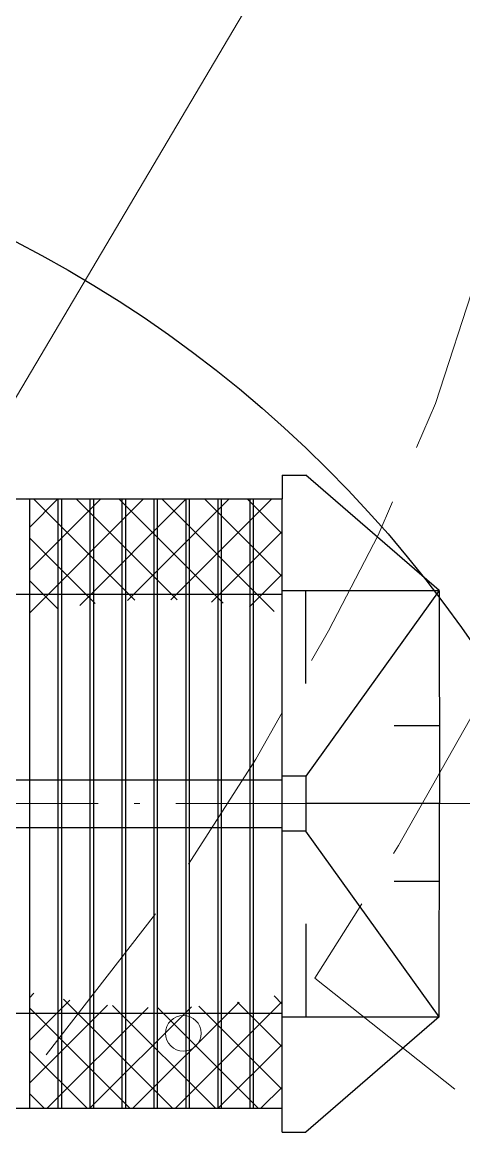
# Model space of a CAD drawing. Header units: millimetres. Extents: x -2078669 to -1085629, y -5987148 to 310365.
# Drawn here: x -1651666 to -1642407, y -5028176 to -5004544 of the extents above; entities that cross this region are included whole.
import ezdxf

# ---------------------------------------------------------------- set-up
doc = ezdxf.new("R2010")
doc.units = ezdxf.units.MM
doc.header["$LTSCALE"] = 500
doc.linetypes.add('SXF_一点短鎖線', pattern=[9.25, 6, -1.5, 0.25, -1.5])
for name, color, linetype, lineweight in [('D-BGD', 7, 'Continuous', 13), ('D-BMK', 2, 'SXF_一点短鎖線', 13), ('D-BYP-STR2', 6, 'Continuous', 25), ('D-BYP-STR8', 5, 'Continuous', 25), ('D-BYP-STRA', 1, 'Continuous', 25), ('D-BYP-STRC', 1, 'Continuous', 13)]:
    doc.layers.add(name, color=color, linetype=linetype, lineweight=lineweight)
doc.styles.add('MS ゴシック', font='MS Gothic.ttf')
doc.dimstyles.new('DIM-500-F', dxfattribs={"dimscale": 500, "dimtxt": 3.5, "dimasz": 2.5, "dimexe": 0, "dimexo": 2, "dimgap": 0.8, "dimtad": 1, "dimdec": 0, "dimzin": 0, "dimdsep": 46, "dimtxsty": 'MS ゴシック', "dimblk": 'OPEN', "dimcen": 0.1, "dimclrd": 256, "dimclre": 256, "dimclrt": 256, "dimaunit": 1, "dimadec": 4, "dimazin": 0, "dimtfac": 1, "dimtdec": 0, "dimtmove": 2, "dimatfit": 3, "dimldrblk": 'OPEN', "dimfxl": 1, "dimtolj": 1, "dimtzin": 0, "dimlwd": -1, "dimlwe": -1, "dimarcsym": 2})
pattern_1 = [(225.0000000334024, (-2405970.126795817, -4259122.312092657), (449.0128063152238, -449.0128057916917), []), (315.0000000334023, (-2405970.126795817, -4259122.312092657), (449.0128057916917, 449.0128063152237), [])]

# ---------------------------------------------------------------- blocks, each defined once
blk = doc.blocks.new('河川平面')
at = {"layer": 'D-BGD', "linetype": 'Continuous'}
for p, q in [((1666424.192709773, -2785555.508741493, 363404.980358196), (1665440.451654636, -2787120.434032712, 363359.9803606282)), ((1662089.625593708, -2785764.130122514, 363401.9803583581), (1659796.965824591, -2788731.286280053, 363429.9803568447)), ((1665440.451654636, -2787120.434032712, 363359.9803606282), (1668378.116546125, -2789450.353229944, 363316.9803629523))]:
    blk.add_line(p, q, dxfattribs=at)
at = {"layer": 'D-BGD', "linetype": 'Continuous', "extrusion": (0.6370307824557949, -0.2168421367003632, 0.7397102608149889), "elevation": 1933012.614516554}
blk.add_lwpolyline([(-2086798.679253308, -1584961.906063778), (-2089537.890516661, -1585018.375907595), (-2090541.352843128, -1584903.950171447)], dxfattribs=at)
at = {"layer": 'D-BGD', "linetype": 'Continuous', "extrusion": (-0.1784850473394423, 0.08711836549752383, 0.9800783021112532), "elevation": -183936.2187287384}
blk.add_lwpolyline([(1767338.812374038, 2737774.857744104), (1767624.039467026, 2737768.301087771), (1770887.919003403, 2737563.389621476), (1771080.935239758, 2737541.728099258)], dxfattribs=at)
at = {"layer": 'D-BGD', "linetype": 'Continuous', "extrusion": (0.0279215077844872, -0.03107704429021941, 0.9991269222282146), "elevation": 496062.066542127}
blk.add_lwpolyline([(-620640.2628791647, -3163729.439650659), (-621710.7786899686, -3164088.481098125), (-624237.5019593418, -3164782.627896589)], dxfattribs=at)
at = {"layer": 'D-BGD', "linetype": 'Continuous'}
blk.add_polyline3d([(1667071.217320551, -2777111.729409912, 363441.9803561962), (1666765.297577948, -2777812.49259949, 363499.9803530613), (1665725.724979275, -2779821.693500064, 363479.9803541423), (1665370.749762831, -2780449.275000365, 363470.9803546287)], dxfattribs=at)
blk.add_circle((1662676.483028843, -2788276.840736803, 363379.9803595472), 374.999979731494, dxfattribs=at)
blk = doc.blocks.new('_Open')
at = {"color": 0, "linetype": 'ByBlock', "lineweight": -2}
for p, q in [((-1, 0.1666666666666667), (0, 0)), ((-1, -0.1666666666666667), (0, 0)), ((0, 0), (-1, 0))]:
    blk.add_line(p, q, dxfattribs=at)

msp = doc.modelspace()

# ---------------------------------------------------------------- hatches: boundary and pattern name
at = {"layer": 'D-BYP-STRA', "ltscale": 0.01}
h = msp.add_hatch(dxfattribs=at)
h.set_pattern_fill('ANSI37', color=256, scale=200, angle=180.0000000334024)
h.set_pattern_definition(pattern_1)
edge = h.paths.add_edge_path()
edge.add_line((-1651514.482176085, -5014552.748006507), (-1651514.482174661, -5016991.007020198))
edge.add_arc((-1648776.325370959, -5028445.983133376), 11777.68994441054, 77.43678667344471, 103.44352118414031, ccw=False)
edge.add_line((-1646214.482174451, -5016950.290903032), (-1646214.482174163, -5014552.748003903))
edge.add_line((-1646214.482174093, -5014552.748002923), (-1651514.48217581, -5014552.748006268))
h = msp.add_hatch(dxfattribs=at)
h.set_pattern_fill('ANSI37', color=256, scale=200, angle=180.0000000334024)
h.set_pattern_definition(pattern_1)
edge = h.paths.add_edge_path()
edge.add_line((-1651514.481425052, -5027352.748258173), (-1651514.481709693, -5024914.489244482))
edge.add_arc((-1648776.326249981, -5013459.512811572), 11777.68994441054, -103.4435144619858, -77.43677995129018)
edge.add_line((-1646214.481705153, -5024955.204740978), (-1646214.481423576, -5027352.747640107))
edge.add_line((-1646214.481423145, -5027352.747640289), (-1651514.481424863, -5027352.74825876))

# ---------------------------------------------------------------- linework, layer by layer
at = {"layer": 'D-BMK', "linetype": 'SXF_一点短鎖線'}
msp.add_line((-1622324.633112539, -5020952.74792979), (-1736237.158088689, -5020952.74792979), dxfattribs=at)
at = {"layer": 'D-BYP-STR2'}
for p, q in [((-1646214.482174193, -5014052.74792021, 0.01011962425986318), (-1645714.482170363, -5014052.747920262, 0.01037517032818869)), ((-1646214.482174193, -5014052.74792021, 0.01011962425986318), (-1646214.482174193, -5014552.748003876)), ((-1642914.544889447, -5016477.053999108, 0.001468315836973488), (-1645714.482170363, -5014052.747920263, 0.0003849192871712148)), ((-1646214.482174193, -5016477.054003158, 0.00254893115409032), (-1642914.544891545, -5016477.054004715, 0.001468315778765827)), ((-1645714.482164886, -5018427.054009626, 0.002009100222494453), (-1645714.482163733, -5016477.053998502, 0.003633281157817692)), ((-1642914.544887796, -5016477.053999113, 0.001468315836973488), (-1645714.482167536, -5020377.05402299, 0.0003849192871712148)), ((-1642914.544891545, -5016477.053999108, 0.001468315836973488), (-1642914.195551794, -5020952.747931898, -0.006710355926770717)), ((-1642914.37022167, -5019314.900965503, -0.002621020074002445), (-1643863.466287021, -5019315.049124417, -0.003386839816812426)), ((-1645714.482166667, -5020377.05402451, 0.001215135212987661), (-1646214.482174193, -5020377.054024459, 0.001205654442256615)), ((-1645714.482168556, -5020377.05402451, 0.001215135212987661), (-1645714.482165995, -5021528.441830537, 0.00136628228938207)), ((-1642914.195551794, -5020952.747931897, -0.006710355926770717), (-1645714.482167275, -5020952.74793767, 0.001290708780288696)), ((-1642914.544891545, -5025428.441864686, 0.001468315836973488), (-1642914.195551794, -5020952.747931897, -0.006710355926770717)), ((-1645714.482165995, -5021528.441830537, 0.00136628228938207), (-1646214.482174193, -5021528.441830486, 0.001332630015815815)), ((-1642914.544887796, -5025428.441864686, 0.001468315836973488), (-1645714.482167536, -5021528.441840747, 0.0003849192871712148)), ((-1642914.370221637, -5022590.594898305, -0.002621020074002445), (-1643863.466286988, -5022590.44673941, -0.003386839816812426)), ((-1645714.482164886, -5023478.441854112, 0.002009100222494453), (-1645714.482163733, -5025428.441865236, 0.003633281157817692)), ((-1646214.482174193, -5025428.441865148, 0.003500846321284571), (-1642914.544890072, -5025428.441865267, 0.002602948807179928)), ((-1642914.544889447, -5025428.441864687, 0.001468315836973488), (-1645714.482170363, -5027852.74794347, 0.0003849192871712148)), ((-1646214.482174193, -5027852.747944002, 0.01011962425987105), (-1646214.482166629, -5027352.748003498, 0.01963937166146934)), ((-1646214.482174193, -5027852.747944002, 0.01011962425987105), (-1645714.482170363, -5027852.747944053, 0.01037517032818869))]:
    msp.add_line(p, q, dxfattribs=at)
at = {"layer": 'D-BYP-STR8'}
msp.add_circle((-1663651.109744101, -5032303.358101401), 26000, dxfattribs=at)
at = {"layer": 'D-BYP-STRA', "lineweight": 30}
for p, q in [((-1666514.482243399, -5014552.748015557, 0.009746586380060762), (-1646214.482174114, -5014552.748003876, 0.01963937166146934)), ((-1651514.482175751, -5027352.748005979), (-1651514.482174179, -5014552.748006547)), ((-1650914.482175664, -5027352.748007046), (-1650914.482174568, -5014552.748007604)), ((-1650843.053604353, -5027352.748006808), (-1650843.053602762, -5014552.748006422)), ((-1650243.053604247, -5027352.748006921), (-1650243.053603151, -5014552.748007479)), ((-1650171.625032957, -5027352.748007636), (-1650171.625031345, -5014552.748006296)), ((-1649571.62503283, -5027352.748006796), (-1649571.625031734, -5014552.748007353)), ((-1649500.196462017, -5027352.748007501), (-1649500.196459928, -5014552.748006171)), ((-1648900.196461413, -5027352.748006671), (-1648900.19645984, -5014552.748007238)), ((-1648828.767890123, -5027352.748007385), (-1648828.76788855, -5014552.748007953)), ((-1648228.767890016, -5027352.748007499), (-1648228.767888423, -5014552.748007112)), ((-1648157.339318706, -5027352.74800726), (-1648157.339317133, -5014552.748007827)), ((-1647557.339318599, -5027352.748007373), (-1647557.339317006, -5014552.748006987)), ((-1647485.910747289, -5027352.748007135), (-1647485.910745716, -5014552.748007702)), ((-1646885.910747182, -5027352.748007248), (-1646885.910745589, -5014552.748006863)), ((-1646814.482175872, -5027352.748007009), (-1646814.482174299, -5014552.748007577)), ((-1646214.482176242, -5027352.748007113), (-1646214.482174193, -5014552.748007691)), ((-1666514.482242229, -5016552.748015457, 0.009746586438268423), (-1646214.482174631, -5016552.748003276, 0.01963937177788466)), ((-1666514.482239949, -5020452.748015261, 0.009746586438268423), (-1646214.482172013, -5020452.748003085, 0.01963937177788466)), ((-1666514.482239364, -5021452.748015886, 0.009746586438268423), (-1646214.482175402, -5021452.748004151, 0.01963937177788466)), ((-1666514.482237083, -5025352.748015662, 0.009746586438268423), (-1646214.482175644, -5025352.7480039, 0.01963937177788466)), ((-1666514.482235914, -5027352.748015179, 0.009746586380060762), (-1646214.482166629, -5027352.748003498, 0.01963937166146934))]:
    msp.add_line(p, q, dxfattribs=at)

# ---------------------------------------------------------------- block references
at = {"layer": 'D-BGD'}
msp.add_blockref('河川平面', (-3310965.811631768, -2237499.823424262), dxfattribs=at)

# ---------------------------------------------------------------- leaders
at = {"layer": 'D-BYP-STRC'}
msp.add_leader([(-1654734.801260137, -5017362.810002494, 362999.9803800859), (-1646427.789694615, -5003328.242002535, 362999.9803800859)], dimstyle='DIM-500-F', override={"dimgap": 0.8, "dimtad": 0}, dxfattribs=at)

doc.saveas('drawing.dxf')
